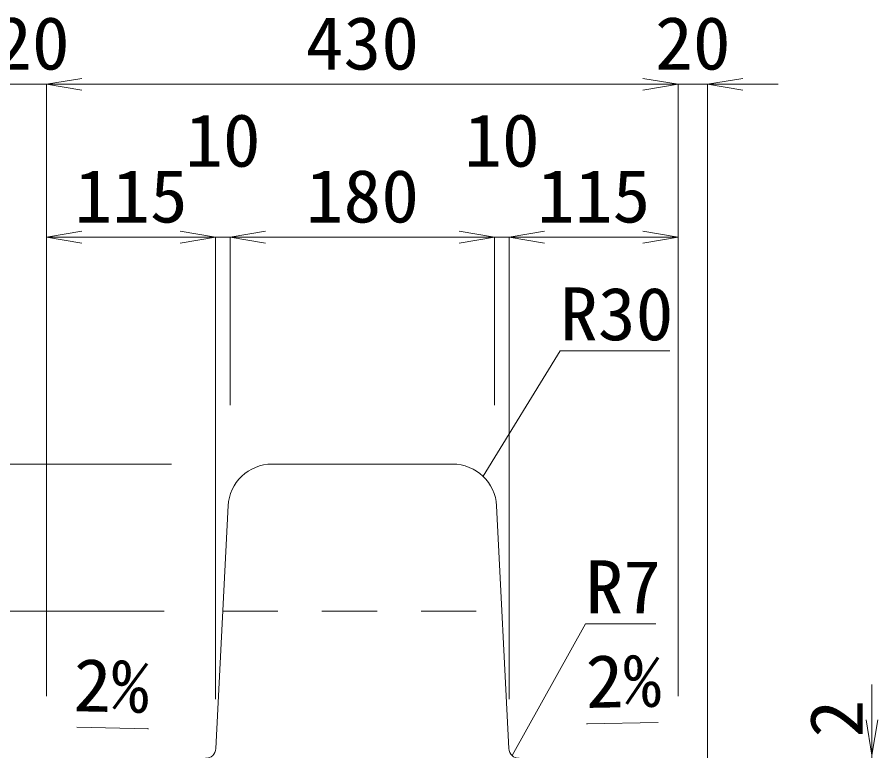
# Model space of a CAD drawing. Units: millimetres at full size; some dimension numbers follow another scale. Extents: x -734 to 58102, y 49499 to 87169.
# Drawn here: x 13075 to 13660, y 60960 to 61459 of the extents above; entities that cross this region are included whole.
import ezdxf
from ezdxf.enums import TextEntityAlignment as Align

# ---------------------------------------------------------------- set-up
doc = ezdxf.new("R2010")
doc.units = ezdxf.units.MM
doc.header["$LTSCALE"] = 50
doc.linetypes.add('USER1', pattern=[1.35, 0.75, -0.6])
for name, color, linetype, lineweight in [('寸法線', 7, 'Continuous', 13), ('引出線', 4, 'Continuous', 13), ('本体', 2, 'Continuous', 20)]:
    doc.layers.add(name, color=color, linetype=linetype, lineweight=lineweight)
doc.styles.add('ＭＳ 明朝', font='')
doc.styles.get('ＭＳ 明朝').set_extended_font_data('MS Mincho')

# ---------------------------------------------------------------- blocks, each defined once
blk = doc.blocks.new('open_arrow')
at = {"color": 0, "linetype": 'Continuous', "lineweight": -2}
blk.add_lwpolyline([(7.5, 1.25), (0, 0), (7.5, -1.25)], dxfattribs=at)

msp = doc.modelspace()

# ---------------------------------------------------------------- linework, layer by layer
at = {"layer": '寸法線'}
for p, q in [((13142.5, 61413.56), (13026.5, 61413.56)), ((13094.5, 61413.56), (13524.5, 61413.56)), ((13094.5, 60997.14), (13094.5, 61413.56)), ((13094.5, 60997.14), (13094.5, 61413.56)), ((13476.5, 61413.56), (13592.5, 61413.56)), ((13524.5, 60997.14), (13524.5, 61413.56)), ((13524.5, 60997.14), (13524.5, 61413.56)), ((13544.5, 60870.14), (13544.5, 61413.56)), ((13209.5, 61309.51), (13094.5, 61309.51)), ((13094.5, 60997.14), (13094.5, 61309.51)), ((13267.5, 61309.51), (13161.5, 61309.51)), ((13209.5, 60995.14), (13209.5, 61309.51)), ((13209.5, 60995.14), (13209.5, 61309.51)), ((13219.5, 61309.51), (13399.5, 61309.51)), ((13219.5, 61195.14), (13219.5, 61309.51)), ((13219.5, 61195.14), (13219.5, 61309.51)), ((13351.5, 61309.51), (13457.5, 61309.51)), ((13399.5, 61195.14), (13399.5, 61309.51)), ((13399.5, 61195.14), (13399.5, 61309.51)), ((13409.5, 60995.14), (13409.5, 61309.51)), ((13409.5, 61309.51), (13524.5, 61309.51)), ((13409.5, 60995.14), (13409.5, 61309.51)), ((13524.5, 60997.14), (13524.5, 61309.51)), ((13179.48, 61155.12), (12783.14, 61155.12)), ((13179.48, 61155.12), (12858.69, 61155.12)), ((13174.48, 61055.12), (12858.69, 61055.12)), ((13174.48, 61055.12), (12858.69, 61055.12)), ((13656.43, 61005.12), (13656.43, 60907.12))]:
    msp.add_line(p, q, dxfattribs=at)
at = {"layer": '引出線'}
for points in [[(13391.64, 61146.85), (13444.1, 61232.19), (13518.77, 61232.19)], [(13411.39, 60956.83), (13461.42, 61046.44), (13509.35, 61046.44)], [(13462.15, 60978.3), (13510.86, 60979.27), (13462.12, 60978.3)], [(13163.79, 60975.08), (13115.05, 60976.05), (13163.8, 60975.08)]]:
    msp.add_lwpolyline(points, dxfattribs=at)
at = {"layer": '本体'}
for p, q in [((13247.85, 61155.12), (13371.15, 61155.12)), ((13209.82, 60961.6), (13218.1, 61127.01)), ((13409.18, 60961.6), (13400.92, 61126.76))]:
    msp.add_line(p, q, dxfattribs=at)
at = {"layer": '本体', "linetype": 'USER1', "lineweight": 9}
msp.add_line((13214.5, 61055.12), (13404.5, 61055.12), dxfattribs=at)
at = {"layer": '本体'}
for centre, radius, start, end in [((13248.04, 61125.12), 30, 90, 177.13758), ((13370.96, 61125.12), 30, 2.8624, 90), ((13202.83, 60961.95), 7, 268.8543, 357.13742), ((13416.17, 60961.95), 7, 182.86258, 271.1457)]:
    msp.add_arc(centre, radius, start, end, dxfattribs=at)

# ---------------------------------------------------------------- block references
at = {"layer": '寸法線', "xscale": 3.2, "yscale": 3.2}
for p in [(13094.5, 61413.56), (13094.5, 61413.56), (13544.5, 61413.56), (13094.5, 61309.51), (13219.5, 61309.51), (13219.5, 61309.51), (13409.5, 61309.51), (13409.5, 61309.51)]:
    msp.add_blockref('open_arrow', p, dxfattribs=at)
for p, rotation in [((13524.5, 61413.56), 180), ((13524.5, 61413.56), 180), ((13209.5, 61309.51), 180), ((13209.5, 61309.51), 180), ((13399.5, 61309.51), 180), ((13399.5, 61309.51), 180), ((13524.5, 61309.51), 180), ((13656.43, 60957.12), 90)]:
    msp.add_blockref('open_arrow', p, dxfattribs=dict(at, rotation=rotation))
at = {"layer": '引出線', "xscale": 0.0533, "yscale": 0.0533}
for p, rotation in [((13391.64, 61146.85), 58.4), ((13462.15, 60978.3), 1.1), ((13163.79, 60975.08), 178.9)]:
    msp.add_blockref('open_arrow', p, dxfattribs=dict(at, rotation=rotation))

# ---------------------------------------------------------------- texts
at = {"layer": '寸法線', "style": 'ＭＳ 明朝', "width": 1.05}
for s, p in [('20', (13084.5, 61441.58)), ('430', (13309.5, 61441.58)), ('20', (13534.5, 61441.58)), ('10', (13214.5, 61375.51)), ('10', (13404.5, 61375.51)), ('115', (13152, 61337.53)), ('180', (13309.5, 61337.53)), ('115', (13467, 61337.53))]:
    msp.add_text(s, height=36.03, dxfattribs=at).set_placement(p, align=Align.MIDDLE_CENTER)
msp.add_text('2', height=36.03, rotation=90, dxfattribs=at).set_placement((13632.15, 60981.9), align=Align.MIDDLE_CENTER)
at = {"layer": '引出線', "style": 'ＭＳ 明朝', "width": 1.05}
for s, p in [('R30', (13444.1, 61275.39)), ('R7', (13461.42, 61089.64))]:
    msp.add_text(s, height=36.03, dxfattribs=at).set_placement(p, align=Align.TOP_LEFT)
msp.add_text('2%', height=36.03, rotation=1.146, dxfattribs=at).set_placement((13461.18, 61025.19), align=Align.TOP_LEFT)
msp.add_text('2%', height=36.03, rotation=358.854, dxfattribs=at).set_placement((13164.73, 61021.97), align=Align.TOP_RIGHT)

doc.saveas('drawing.dxf')
